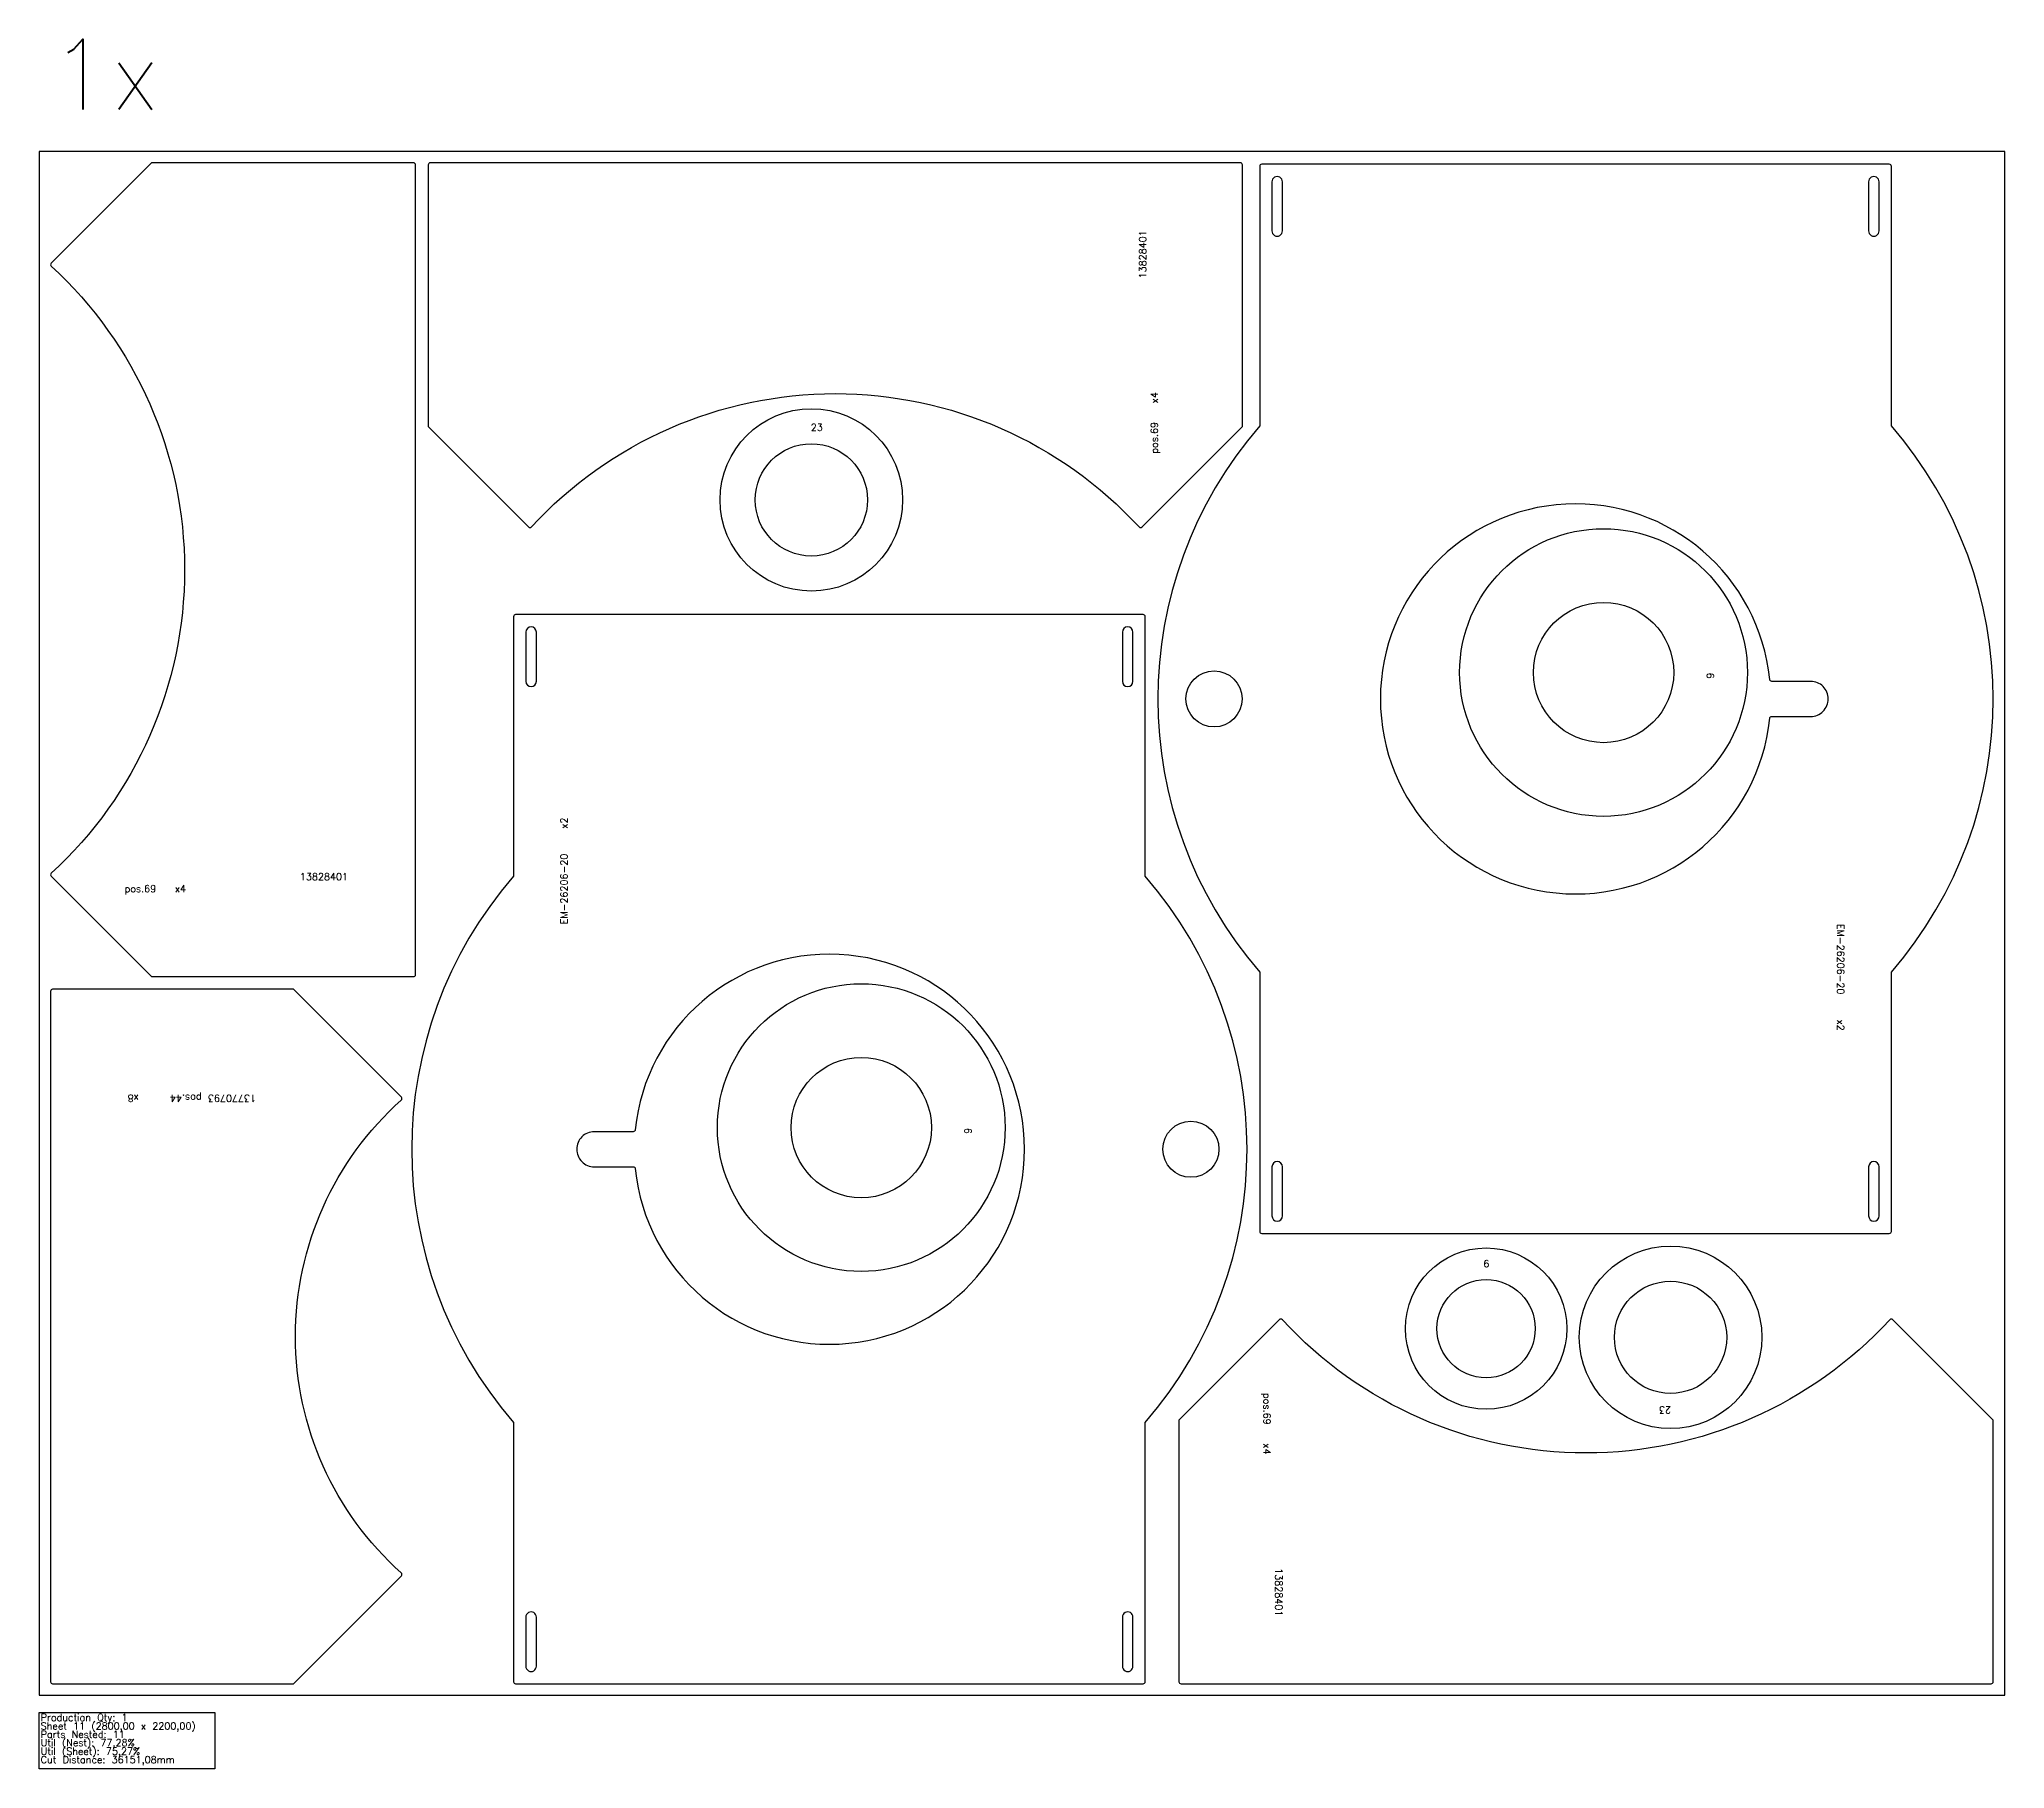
# Model space of a CAD drawing. Header units: millimetres. Extents: x 0 to 68500, y -105 to 2360.
# Drawn here: x 29400 to 32200, y -105 to 2360 of the extents above; entities that cross this region are included whole.
import ezdxf

# ---------------------------------------------------------------- set-up
doc = ezdxf.new("R2010")
doc.units = ezdxf.units.MM
for name, color, linetype in [('--NestedParts--', 7, 'Continuous'), ('sheet', 24, 'Continuous'), ('Stats', 7, 'Continuous'), ('Texto', 7, 'Continuous')]:
    doc.layers.add(name, color=color, linetype=linetype)
doc.styles.get("Standard").update_dxf_attribs({"font": 'txt.shx'})

msp = doc.modelspace()

# ---------------------------------------------------------------- linework, layer by layer
at = {"layer": '--NestedParts--', "color": 7}
for points in [[(30971, 1665), (31114, 1808), (31114, 2181, 0.414214), (31111, 2184), (29957, 2184, 0.414214), (29954, 2181), (29954, 1808), (30096.9, 1665, 0.42645), (30101.2, 1665.1, -0.438796), (30966.7, 1665.1, 0.42645)], [(29417, 1167), (29560, 1024), (29933, 1024, 0.414214), (29936, 1027), (29936, 2181, 0.414214), (29933, 2184), (29560, 2184), (29417, 2041, 0.42645), (29417.1, 2036.7, -0.438796), (29417.1, 1171.3, 0.42645)], [(31141.6, 2181.9, 0.414214), (31138.6, 2178.9), (31138.6, 1809.1, 0.3725), (31138.6, 1030.6), (31138.6, 660.9, 0.414214), (31141.6, 657.9), (32035.6, 657.9, 0.414214), (32038.6, 660.9), (32038.6, 1030.6, 0.3725), (32038.6, 1809.1), (32038.6, 2178.9, 0.414214), (32035.6, 2181.9)], [(31156.1, 2156.9), (31156.1, 2086.9, 1.000013), (31171.1, 2086.9), (31171.1, 2156.9, 1.00001)], [(32021.1, 2156.9, 1.000045), (32006.1, 2156.9), (32006.1, 2086.9, 1.000044), (32021.1, 2086.9)], [(31865.2, 1392.2, -0.385273), (31868.2, 1394.9), (31923.6, 1394.9, 0.414214), (31948.6, 1419.9), (31948.6, 1419.9, 0.414214), (31923.6, 1444.9), (31868.2, 1444.9, -0.385273), (31865.2, 1447.6, 20.021482)], [(30972.6, 16, 0.414214), (30975.6, 19), (30975.6, 388.7, 0.3725), (30975.6, 1167.3), (30975.6, 1537, 0.414214), (30972.6, 1540), (30078.6, 1540, 0.414214), (30075.6, 1537), (30075.6, 1167.3, 0.3725), (30075.6, 388.7), (30075.6, 19, 0.414214), (30078.6, 16)], [(30093.1, 1515), (30093.1, 1445, 0.999987), (30108.1, 1445), (30108.1, 1515, 0.999991)], [(30958.1, 1515, 0.999975), (30943.1, 1515), (30943.1, 1445, 0.999973), (30958.1, 1445)], [(30249, 805.7, -0.385273), (30246, 803), (30190.6, 803, 0.414214), (30165.6, 778), (30165.6, 778, 0.414214), (30190.6, 753), (30246, 753, -0.385273), (30249, 750.3, 20.021482)], [(29419, 1006, 0.414214), (29416, 1003), (29416, 19, 0.414214), (29419, 16), (29762, 16), (29915.8, 169.8, 0.430593), (29915.6, 174.1, -0.44717), (29915.6, 847.9, 0.430593), (29915.8, 852.2), (29762, 1006)], [(31156.1, 682.9, 0.99999), (31171.1, 682.9), (31171.1, 752.9, 0.999987), (31156.1, 752.9)], [(32021.1, 682.9), (32021.1, 752.9, 0.999956), (32006.1, 752.9), (32006.1, 682.9, 0.999955)], [(31166.5, 535), (31023.6, 392), (31023.6, 19, 0.414214), (31026.6, 16), (32180.6, 16, 0.414214), (32183.6, 19), (32183.6, 392), (32040.6, 535, 0.42645), (32036.3, 534.9, -0.438796), (31170.9, 534.9, 0.42645)], [(30093.1, 41, 1.00001), (30108.1, 41), (30108.1, 111, 1.000013), (30093.1, 111)], [(30958.1, 41), (30958.1, 111, 1.000027), (30943.1, 111), (30943.1, 41, 1.000025)]]:
    msp.add_lwpolyline(points, format="xyb", close=True, dxfattribs=at)
for centre, radius in [((30499.9, 1703.5), 130), ((30499.9, 1703.5), 80), ((31628.5, 1457.5), 205), ((31628.5, 1457.5), 100), ((31073.6, 1419.9), 40), ((30571, 808.8), 205), ((30571, 808.8), 100), ((31040.6, 778), 40), ((31461.2, 522.3), 115), ((31724, 509.9), 130), ((31461.2, 522.3), 70), ((31724, 509.9), 80)]:
    msp.add_circle(centre, radius, dxfattribs=at)
at = {"layer": 'sheet', "color": 7}
msp.add_lwpolyline([(29400, 0), (32200, 0), (32200, 2200), (29400, 2200)], close=True, dxfattribs=at)
at = {"layer": 'Stats', "color": 151}
msp.add_lwpolyline([(29400, -25), (29650, -25), (29650, -105), (29400, -105), (29400, -25)], close=True, dxfattribs=at)

# ---------------------------------------------------------------- texts
at = {"insert": (29414.8, 2360.1), "char_height": 100, "attachment_point": 1}
msp.add_mtext_dynamic_manual_height_columns('1x', width=283.974, gutter_width=1, heights=[0], dxfattribs=at)
at = {"layer": 'Stats', "color": 60}
for s, p in [('Production Qty: 1', (29402, -37)), ('Sheet 11 (2800,00 x 2200,00)', (29402, -49)), ('Parts Nested: 11', (29402, -61)), ('Util (Nest): 77,28%', (29402, -73)), ('Util (Sheet): 75,27%', (29402, -85)), ('Cut Distance: 36151,08mm', (29402, -97))]:
    msp.add_text(s, height=10, dxfattribs=at).set_placement(p)
at = {"layer": 'Texto', "color": 3, "char_height": 10, "attachment_point": 1}
for s, insert, width, rotation in [('{\\W9.33605;   }13828401 pos.69   x4', (30966.7, 1769.5), 349.599, 90), ('6', (31785.6, 1457.2), 25.724, 270), ('{\\W7.67669;   \\W5.1529;  }EM-26206-20    x2', (30142.7, 1098.6), 331.857, 90), ('{\\W7.67669;   \\W5.1529;  }EM-26206-20    x2', (31971.4, 1099.3), 331.857, 270), ('13770793 pos.44     x8', (29708.7, 845.5), 335.081, 180), ('6', (30728.1, 808.5), 25.724, 270), ('{\\W9.33605;   }13828401 pos.69   x4', (31170.9, 430.5), 349.599, 270), ('23', (31724.8, 401.5), 25.724, 180)]:
    msp.add_mtext(s, dxfattribs=dict(at, insert=insert, width=width, rotation=rotation))
for s, insert, width in [('23', (30499.1, 1811.8), 25.724), ('{\\W9.33605;   }13828401 pos.69   x4', (29521.5, 1171.3), 349.599), ('6', (31457.4, 620.1), 25.724)]:
    msp.add_mtext(s, dxfattribs=dict(at, insert=insert, width=width))

doc.saveas('drawing.dxf')
